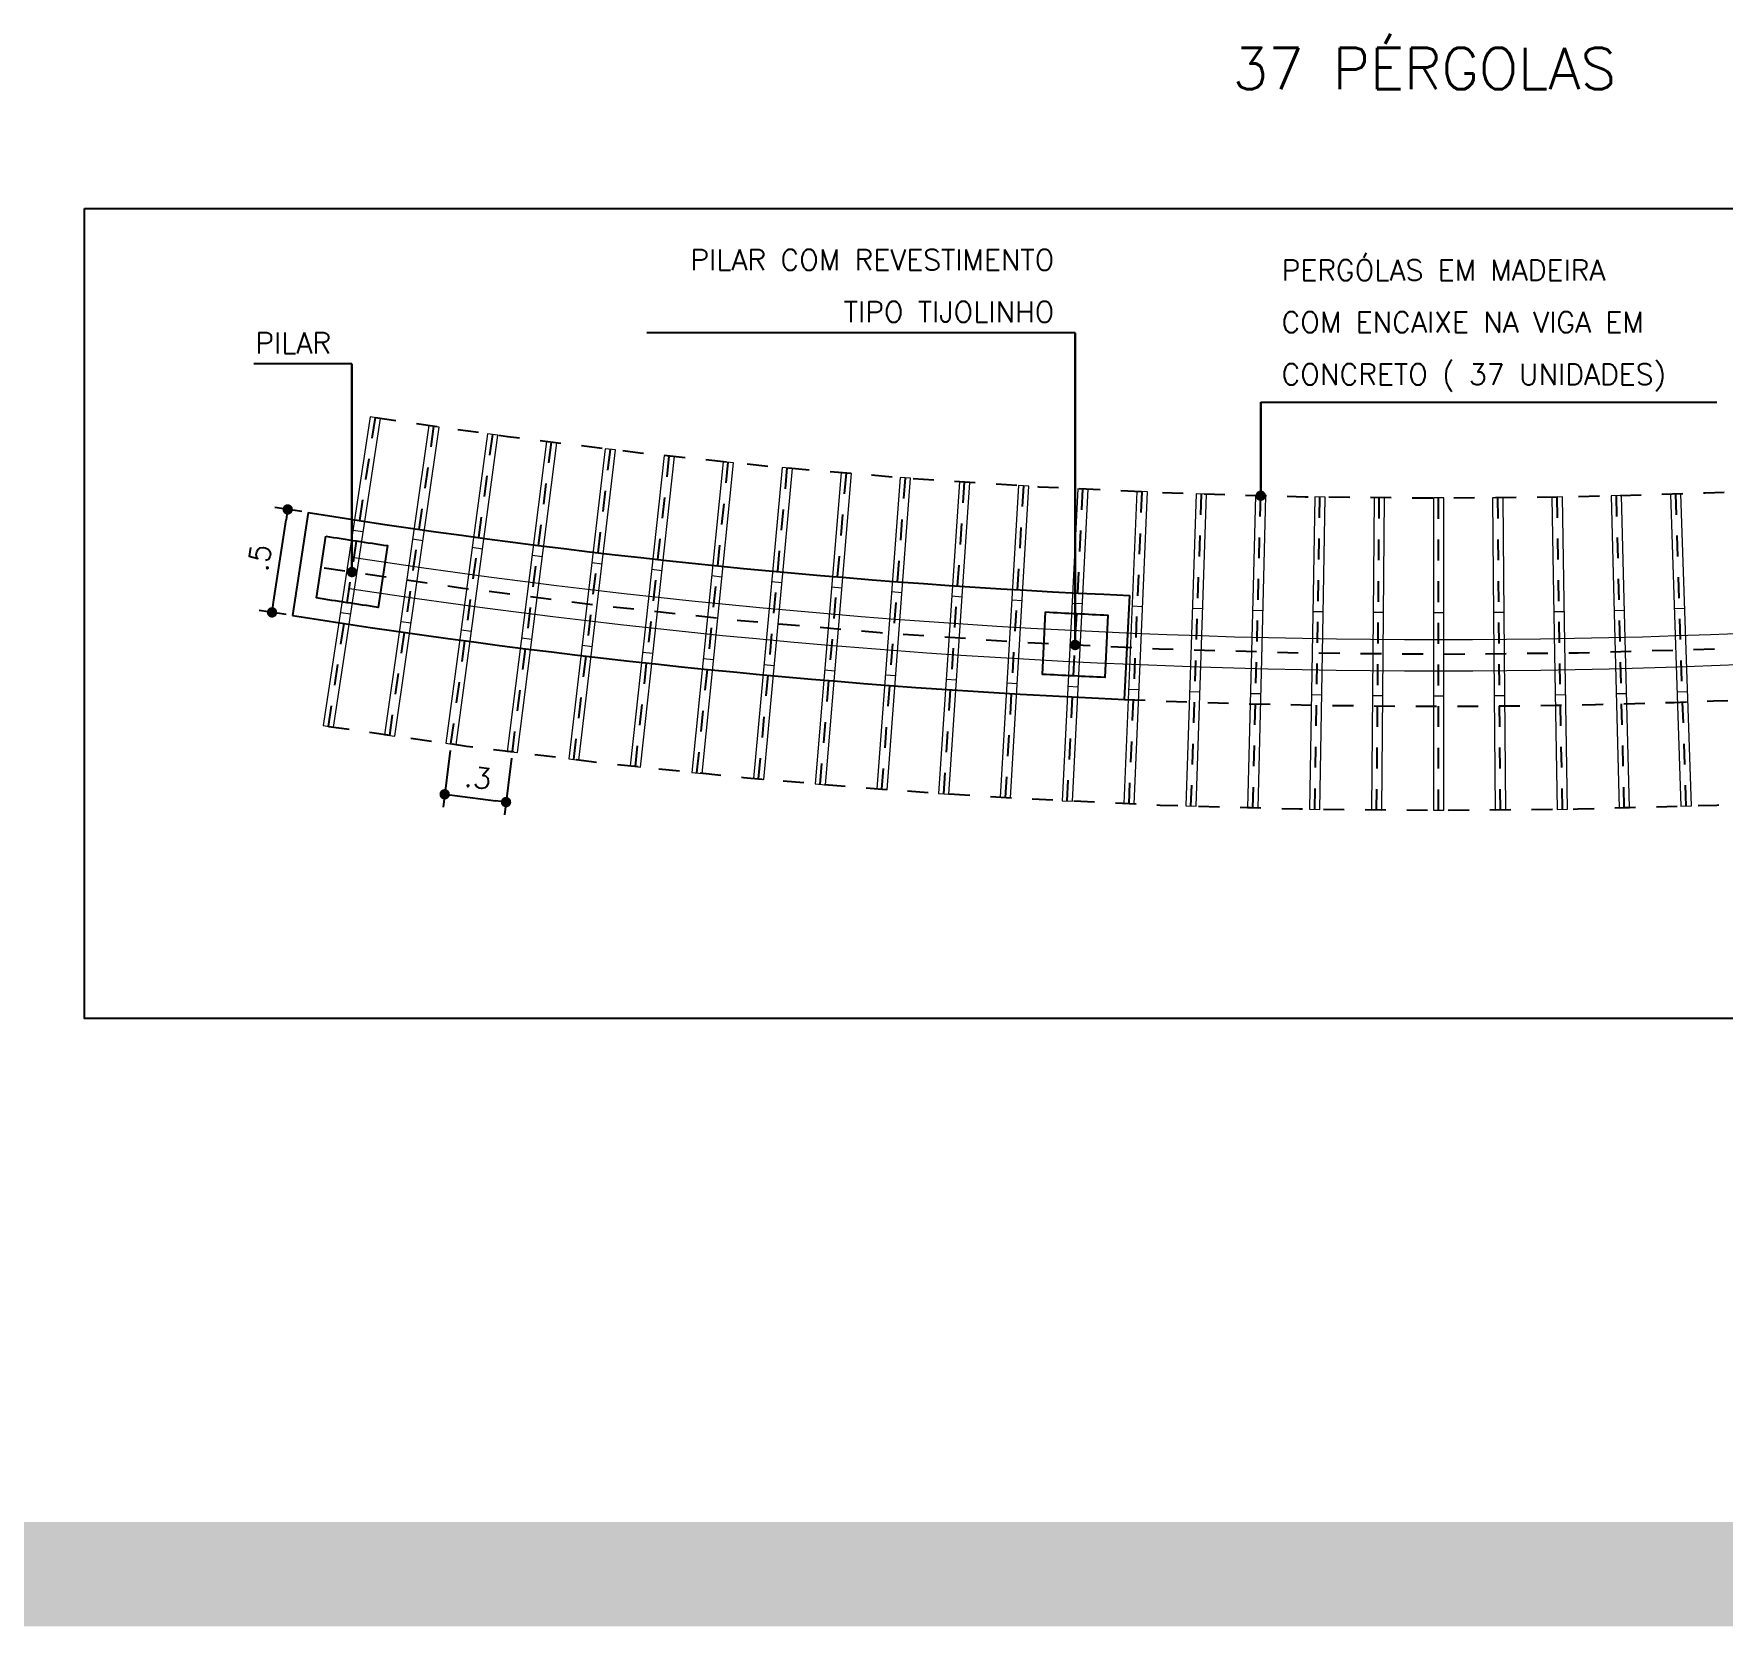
# Model space of a CAD drawing. Extents: x 387222 to 388513, y 9633222 to 9634061.
# Drawn here: x 387640.87 to 387648.98, y 9633434.06 to 9633441.71 of the extents above; entities that cross this region are included whole.
import ezdxf

# ---------------------------------------------------------------- set-up
doc = ezdxf.new("R2010")
doc.units = 0
doc.header["$LTSCALE"] = 0.049213
doc.header["$PDSIZE"] = -2.5
doc.linetypes.add('DASHDOT', pattern=[1, 0.5, -0.25, 0, -0.25])
doc.layers.get('Defpoints').update_dxf_attribs({"color": 8})
for name, color, linetype in [('AI-Cotas', 12, 'Continuous'), ('BANCO', 2, 'Continuous'), ('EIXO', 253, 'DASHDOT'), ('HACH', 8, 'Continuous'), ('P6', 4, 'Continuous')]:
    doc.layers.add(name, color=color, linetype=linetype)
doc.layers.add('CARAMANCHÃO', color=2, linetype='Continuous', lineweight=13)
doc.layers.add('VIGA', color=6, linetype='Continuous', lineweight=13)
doc.styles.add('RS50', font='romans.shx', dxfattribs={"height": 0.1})
doc.dimstyles.new('Cota 50', dxfattribs={"dimscale": 0.05, "dimtxt": 0.1, "dimasz": 1, "dimexe": 1.25, "dimexo": 0.625, "dimgap": 1, "dimtad": 1, "dimzin": 4, "dimdsep": 46, "dimtxsty": 'RS50', "dimblk": 'DOT', "dimcen": 0.1, "dimclrd": 12, "dimclre": 12, "dimclrt": 2, "dimadec": 0, "dimazin": 0, "dimtfac": 1, "dimtix": 1, "dimtmove": 0, "dimatfit": 3, "dimldrblk": 'DOT', "dimfxl": 1.25, "dimarcsym": 0})

# ---------------------------------------------------------------- blocks, each defined once
blk = doc.blocks.new('_Dot')
at = {"color": 0, "linetype": 'ByBlock', "lineweight": -2}
blk.add_line((-0.5, 0), (-1, 0), dxfattribs=at)
at = {"color": 0, "linetype": 'ByBlock', "const_width": 0.5}
blk.add_lwpolyline([(-0.25, 0, 1), (0.25, 0, 1)], format="xyb", close=True, dxfattribs=at)
blk = doc.blocks.new('*D271')
at = {"layer": 'AI-Cotas', "color": 12, "lineweight": -2, "transparency": 16777216}
for p, q in [((387642.1557, 9633439.4127), (387642.026, 9633439.4325)), ((387642.0202, 9633438.9782), (387642.0802, 9633439.3736)), ((387642.0806, 9633438.9184), (387641.9509, 9633438.9381))]:
    blk.add_line(p, q, dxfattribs=at)
at = {"layer": 'Defpoints', "color": 0, "transparency": 16777216}
for p in [(387642.0878, 9633439.4231), (387642.1866, 9633439.408), (387642.1115, 9633438.9137)]:
    blk.add_point(p, dxfattribs=at)
at = {"layer": 'AI-Cotas', "color": 12, "lineweight": -2, "transparency": 16777216, "xscale": 0.05, "yscale": 0.05, "zscale": 0.05}
for p, rotation in [((387642.0878, 9633439.4231), 81.35999984027325), ((387642.0126, 9633438.9287), 261.3599998402732)]:
    blk.add_blockref('_Dot', p, dxfattribs=dict(at, rotation=rotation))
at = {"layer": 'AI-Cotas', "color": 2, "transparency": 16777216, "insert": (387641.9513, 9633439.1909), "char_height": 0.1, "attachment_point": 5, "rotation": 81.36, "style": 'RS50'}
blk.add_mtext('.5', dxfattribs=at)
blk = doc.blocks.new('*D541')
at = {"layer": 'AI-Cotas', "color": 12, "lineweight": -2, "transparency": 16777216}
for p, q in [((387642.8683, 9633438.2655), (387642.8338, 9633437.9927)), ((387643.1633, 9633438.2282), (387643.1289, 9633437.9554)), ((387642.8913, 9633438.0484), (387643.0871, 9633438.0237))]:
    blk.add_line(p, q, dxfattribs=at)
at = {"layer": 'Defpoints', "color": 0, "transparency": 16777216}
for p in [(387642.8722, 9633438.2965), (387643.1673, 9633438.2592), (387643.1367, 9633438.0174)]:
    blk.add_point(p, dxfattribs=at)
at = {"layer": 'AI-Cotas', "color": 12, "lineweight": -2, "transparency": 16777216, "xscale": 0.05, "yscale": 0.05, "zscale": 0.05}
for p, rotation in [((387642.8417, 9633438.0547), 172.8000000531191), ((387643.1367, 9633438.0174), 352.8000000531191)]:
    blk.add_blockref('_Dot', p, dxfattribs=dict(at, rotation=rotation))
at = {"layer": 'AI-Cotas', "color": 2, "transparency": 16777216, "insert": (387643.0017, 9633438.1353), "char_height": 0.1, "attachment_point": 5, "rotation": 352.8, "style": 'RS50'}
blk.add_mtext('.3', dxfattribs=at)

msp = doc.modelspace()

# ---------------------------------------------------------------- hatches: boundary and pattern name
at = {"layer": 'HACH'}
h = msp.add_hatch(dxfattribs=at)
h.set_pattern_fill('AR-PARQ1', color=256, scale=0.001, angle=45)
h.set_pattern_definition([(135, (0, 6.30768), (-0.431052293811, 3e-17), [0.3048, -0.3048]), (135, (0.03592, 6.3436), (-0.431052293811, 3e-17), [0.3048, -0.3048]), (135, (0.07184, 6.37952), (-0.431052293811, 3e-17), [0.3048, -0.3048]), (135, (0.10776, 6.41544), (-0.431052293811, 3e-17), [0.3048, -0.3048]), (135, (0.14368, 6.45136), (-0.431052293811, 3e-17), [0.3048, -0.3048]), (135, (0.1796, 6.48728), (-0.431052293811, 3e-17), [0.3048, -0.3048]), (135, (0.21553, 6.5232), (-0.431052293811, 3e-17), [0.3048, -0.3048]), (45, (-0.21553, 6.5232), (0.431052293811, -3e-17), [0.3048, -0.3048]), (45, (-0.25145, 6.55912), (0.431052293811, -3e-17), [0.3048, -0.3048]), (45, (-0.28737, 6.59504), (0.431052293811, -3e-17), [0.3048, -0.3048]), (45, (-0.3233, 6.63097), (0.431052293811, -3e-17), [0.3048, -0.3048]), (45, (-0.3592, 6.6669), (0.431052293811, -3e-17), [0.3048, -0.3048]), (45, (-0.39513, 6.7028), (0.431052293811, -3e-17), [0.3048, -0.3048]), (45, (-0.43105, 6.73873), (0.431052293811, -3e-17), [0.3048, -0.3048])])
h.paths.add_polyline_path([(387656.6214, 9633434.0591), (387656.6214, 9633434.5591), (387638.6114, 9633434.5591), (387638.6114, 9633434.0591)])

# ---------------------------------------------------------------- linework, layer by layer
at = {"layer": 'AI-Cotas'}
for points in [[(387645.8705, 9633440.272), (387645.8705, 9633438.772)], [(387642.3962, 9633440.1224), (387642.3962, 9633439.1224)], [(387646.762, 9633439.9388), (387646.762, 9633439.4888)]]:
    msp.add_lwpolyline(points, dxfattribs=at)
at = {"layer": 'BANCO'}
for points in [[(387642.1866, 9633439.408), (387642.1114, 9633438.9131)], [(387646.1076, 9633438.5106), (387646.1327, 9633439.01)]]:
    msp.add_lwpolyline(points, dxfattribs=at)
for radius, start, end in [(34.5, 260.94481, 267.53519), (35, 260.95074, 267.52926)]:
    msp.add_arc((387647.6164, 9633473.4781), radius, start, end, dxfattribs=at)
at = {"layer": 'CARAMANCHÃO'}
for points in [[(387642.3081, 9633438.3772), (387642.5335, 9633439.8602), (387642.484, 9633439.8677), (387642.2587, 9633438.3847), (387642.3081, 9633438.3772)], [(387642.6024, 9633438.3339), (387642.8153, 9633439.8188), (387642.7658, 9633439.8259), (387642.5529, 9633438.341), (387642.6024, 9633438.334)], [(387642.897, 9633438.2932), (387643.0974, 9633439.7797), (387643.0479, 9633439.7864), (387642.8474, 9633438.2999), (387642.897, 9633438.2932)], [(387643.1919, 9633438.2549), (387643.3799, 9633439.743), (387643.3303, 9633439.7493), (387643.1423, 9633438.2611), (387643.1919, 9633438.2549)], [(387643.4871, 9633438.219), (387643.6627, 9633439.7087), (387643.613, 9633439.7146), (387643.4375, 9633438.2249), (387643.4871, 9633438.219)], [(387643.7827, 9633438.1857), (387643.9457, 9633439.6768), (387643.896, 9633439.6822), (387643.733, 9633438.1911), (387643.7827, 9633438.1857)], [(387644.0785, 9633438.1548), (387644.229, 9633439.6472), (387644.1793, 9633439.6522), (387644.0287, 9633438.1598), (387644.0785, 9633438.1548)], [(387644.3745, 9633438.1264), (387644.5125, 9633439.62), (387644.4628, 9633439.6246), (387644.3247, 9633438.131), (387644.3745, 9633438.1264)], [(387644.6708, 9633438.1005), (387644.7963, 9633439.5952), (387644.7465, 9633439.5994), (387644.621, 9633438.1047), (387644.6708, 9633438.1005)], [(387644.9673, 9633438.077), (387645.0803, 9633439.5728), (387645.0304, 9633439.5766), (387644.9174, 9633438.0808), (387644.9673, 9633438.0771)], [(387645.2639, 9633438.0561), (387645.3644, 9633439.5527), (387645.3145, 9633439.5561), (387645.214, 9633438.0594), (387645.2639, 9633438.0561)], [(387645.5608, 9633438.0376), (387645.6487, 9633439.5351), (387645.5988, 9633439.538), (387645.5108, 9633438.0406), (387645.5608, 9633438.0376)], [(387645.8577, 9633438.0217), (387645.9331, 9633439.5198), (387645.8832, 9633439.5223), (387645.8078, 9633438.0242), (387645.8577, 9633438.0217)], [(387646.1548, 9633438.0082), (387646.2176, 9633439.5068), (387646.1677, 9633439.5089), (387646.1049, 9633438.0103), (387646.1548, 9633438.0082)], [(387646.452, 9633437.9972), (387646.5023, 9633439.4963), (387646.4523, 9633439.498), (387646.4021, 9633437.9988), (387646.452, 9633437.9972)], [(387646.7493, 9633437.9887), (387646.787, 9633439.4882), (387646.737, 9633439.4894), (387646.6993, 9633437.9899), (387646.7493, 9633437.9887)], [(387647.0466, 9633437.9826), (387647.0718, 9633439.4824), (387647.0218, 9633439.4833), (387646.9967, 9633437.9835), (387647.0466, 9633437.9826)], [(387647.344, 9633437.9791), (387647.3566, 9633439.4791), (387647.3066, 9633439.4795), (387647.294, 9633437.9795), (387647.344, 9633437.9791)], [(387647.6414, 9633437.9781), (387647.6414, 9633439.4781), (387647.5914, 9633439.4781), (387647.5914, 9633437.9781), (387647.6414, 9633437.9781)], [(387647.9388, 9633437.9795), (387647.9263, 9633439.4795), (387647.8763, 9633439.4791), (387647.8888, 9633437.9791), (387647.9388, 9633437.9795)], [(387648.2362, 9633437.9835), (387648.2111, 9633439.4833), (387648.1611, 9633439.4824), (387648.1862, 9633437.9826), (387648.2362, 9633437.9835)], [(387648.5335, 9633437.9899), (387648.4958, 9633439.4894), (387648.4459, 9633439.4882), (387648.4836, 9633437.9887), (387648.5335, 9633437.9899)], [(387648.8308, 9633437.9988), (387648.7806, 9633439.498), (387648.7306, 9633439.4963), (387648.7808, 9633437.9972), (387648.8308, 9633437.9988)], [(387642.4014, 9633439.3239), (387642.4509, 9633439.3164)], [(387642.6877, 9633439.2814), (387642.7372, 9633439.2743)], [(387642.9744, 9633439.2413), (387643.0239, 9633439.2346)], [(387643.2614, 9633439.2036), (387643.311, 9633439.1974)], [(387643.5487, 9633439.1684), (387643.5983, 9633439.1625)], [(387643.8362, 9633439.1355), (387643.8859, 9633439.1301)], [(387644.1241, 9633439.105), (387644.1738, 9633439.1)], [(387644.4121, 9633439.077), (387644.4619, 9633439.0724)], [(387644.7005, 9633439.0513), (387644.7503, 9633439.0472)], [(387644.989, 9633439.0281), (387645.0388, 9633439.0243)], [(387645.2777, 9633439.0073), (387645.3275, 9633439.004)], [(387645.5665, 9633438.9889), (387645.6164, 9633438.986)], [(387645.8555, 9633438.973), (387645.9055, 9633438.9705)], [(387646.1447, 9633438.9594), (387646.1946, 9633438.9573)], [(387646.4339, 9633438.9483), (387646.4839, 9633438.9466)], [(387646.7232, 9633438.9396), (387646.7732, 9633438.9384)], [(387648.4597, 9633438.9384), (387648.5097, 9633438.9396)], [(387648.749, 9633438.9466), (387648.799, 9633438.9483)], [(387642.3412, 9633438.9285), (387642.3907, 9633438.921)], [(387642.6309, 9633438.8855), (387642.6804, 9633438.8784)], [(387647.0126, 9633438.9333), (387647.0626, 9633438.9325)], [(387647.302, 9633438.9295), (387647.352, 9633438.9291)], [(387647.5914, 9633438.9281), (387647.6414, 9633438.9281)], [(387647.8809, 9633438.9291), (387647.9309, 9633438.9295)], [(387648.1703, 9633438.9325), (387648.2203, 9633438.9333)], [(387642.9208, 9633438.8449), (387642.9704, 9633438.8383)], [(387643.2111, 9633438.8068), (387643.2607, 9633438.8006)], [(387643.5018, 9633438.7711), (387643.5514, 9633438.7653)], [(387643.7927, 9633438.7379), (387643.8424, 9633438.7324)], [(387644.0838, 9633438.7071), (387644.1336, 9633438.702)], [(387644.3752, 9633438.6787), (387644.425, 9633438.6741)], [(387644.6669, 9633438.6527), (387644.7167, 9633438.6486)], [(387644.9587, 9633438.6293), (387645.0086, 9633438.6255)], [(387645.2508, 9633438.6082), (387645.3007, 9633438.6049)], [(387645.543, 9633438.5896), (387645.5929, 9633438.5867)], [(387645.8353, 9633438.5735), (387645.8853, 9633438.571)], [(387646.1278, 9633438.5598), (387646.1778, 9633438.5577)], [(387646.4204, 9633438.5485), (387646.4704, 9633438.5469)], [(387646.713, 9633438.5397), (387646.763, 9633438.5385)], [(387647.0058, 9633438.5334), (387647.0558, 9633438.5326)], [(387647.2985, 9633438.5295), (387647.3485, 9633438.5291)], [(387647.8841, 9633438.5291), (387647.9341, 9633438.5295)], [(387648.1769, 9633438.5326), (387648.2269, 9633438.5334)], [(387648.4696, 9633438.5385), (387648.5196, 9633438.5397)], [(387648.7623, 9633438.5469), (387648.8123, 9633438.5485)], [(387647.5913, 9633438.5281), (387647.6413, 9633438.5281)]]:
    msp.add_lwpolyline(points, dxfattribs=at)
at = {"layer": 'Defpoints'}
msp.add_lwpolyline([(387641.1115, 9633440.8677), (387654.1214, 9633440.8677), (387654.1214, 9633436.9781), (387641.1115, 9633436.9781)], close=True, dxfattribs=at)
at = {"layer": 'EIXO'}
for points in [[(387642.2834, 9633438.3809), (387642.5088, 9633439.8639)], [(387642.5776, 9633438.3375), (387642.7905, 9633439.8223)], [(387642.8722, 9633438.2965), (387643.0727, 9633439.7831)], [(387643.1671, 9633438.258), (387643.3551, 9633439.7462)], [(387643.4623, 9633438.222), (387643.6378, 9633439.7117)], [(387643.7578, 9633438.1884), (387643.9209, 9633439.6795)], [(387644.0536, 9633438.1573), (387644.2041, 9633439.6497)], [(387644.3496, 9633438.1287), (387644.4877, 9633439.6223)], [(387644.6459, 9633438.1026), (387644.7714, 9633439.5973)], [(387644.9423, 9633438.0789), (387645.0553, 9633439.5747)], [(387645.239, 9633438.0578), (387645.3394, 9633439.5544)], [(387645.5358, 9633438.0391), (387645.6237, 9633439.5365)], [(387645.8328, 9633438.0229), (387645.9081, 9633439.521)], [(387646.1298, 9633438.0092), (387646.1927, 9633439.5079)], [(387646.427, 9633437.998), (387646.4773, 9633439.4972)], [(387646.7243, 9633437.9893), (387646.762, 9633439.4888)], [(387647.0217, 9633437.9831), (387647.0468, 9633439.4828)], [(387647.319, 9633437.9793), (387647.3316, 9633439.4793)], [(387647.6164, 9633437.9781), (387647.6164, 9633439.4781)], [(387647.9138, 9633437.9793), (387647.9013, 9633439.4793)], [(387648.2112, 9633437.9831), (387648.1861, 9633439.4828)], [(387648.5086, 9633437.9893), (387648.4709, 9633439.4888)], [(387648.8058, 9633437.998), (387648.7556, 9633439.4972)]]:
    msp.add_lwpolyline(points, dxfattribs=at)
for radius, start, end in [(34, 261.36, 278.64), (34.75, 261.13846, 278.86154), (35, 267.52926, 272.47074), (35.5, 261.36, 278.64)]:
    msp.add_arc((387647.6164, 9633473.4781), radius, start, end, dxfattribs=at)
at = {"layer": 'P6'}
for points in [[(387642.2705, 9633439.2945, 0.002168), (387642.5671, 9633439.2494), (387642.522, 9633438.9528, -0.002149), (387642.2254, 9633438.9979)], [(387645.7282, 9633438.9305, 0.002168), (387646.0279, 9633438.9155), (387646.0128, 9633438.6158, -0.002149), (387645.7132, 9633438.6309)]]:
    msp.add_lwpolyline(points, format="xyb", close=True, dxfattribs=at)
at = {"layer": 'VIGA'}
for radius in [34.68, 34.83]:
    msp.add_arc((387647.6164, 9633473.4781), radius, 261.36, 278.64, dxfattribs=at)

# ---------------------------------------------------------------- texts
at = {"layer": 'AI-Cotas', "color": 3, "insert": (387646.6271, 9633441.4409), "char_height": 0.2, "attachment_point": 7, "style": 'RS50'}
msp.add_mtext('\\pxsm1.5;37 PÉRGOLAS', dxfattribs=at)
at = {"layer": 'AI-Cotas', "char_height": 0.1, "style": 'RS50'}
for s, insert, attachment_point in [('\\pxsm1.5;PILAR COM REVESTIMENTO\\PTIPO TIJOLINHO', (387645.7705, 9633440.322), 9), ('\\pxsm1.5;PERGÓLAS EM MADEIRA \\PCOM ENCAIXE NA VIGA EM\\PCONCRETO ( 37 UNIDADES) ', (387646.862, 9633439.9888), 7), ('\\pxsm1.5;PILAR', (387642.2962, 9633440.1724), 9)]:
    msp.add_mtext(s, dxfattribs=dict(at, insert=insert, attachment_point=attachment_point))

# ---------------------------------------------------------------- dimensions: what is measured, and where the dimension line sits
at = {"layer": 'AI-Cotas'}
for p1, p2, distance, picture, middle in [((387642.1115, 9633438.9137), (387642.1866, 9633439.408), 0.1, '*D271', (387641.9513, 9633439.1909)), ((387642.8722, 9633438.2965), (387643.1673, 9633438.2592), -0.2437, '*D541', (387643.0017, 9633438.1353))]:
    dim = msp.add_aligned_dim(p1=p1, p2=p2, distance=distance, dimstyle='Cota 50', override={"dimdec": 1}, dxfattribs=at)
    dim.commit()
    dim.dimension.update_dxf_attribs({"geometry": picture, "text_midpoint": middle})

# ---------------------------------------------------------------- leaders
at = {"layer": 'AI-Cotas', "annotation_type": 0, "has_hookline": 1}
for points, hookline_direction, text_width in [([(387645.8705, 9633438.772), (387645.8705, 9633440.272), (387645.8205, 9633440.272)], 1, 1.9571), ([(387642.3962, 9633439.1224), (387642.3962, 9633440.1224), (387642.3462, 9633440.1224)], 1, 0.3714), ([(387646.762, 9633439.4888), (387646.762, 9633439.9388), (387646.812, 9633439.9388)], 0, 2.0905)]:
    msp.add_leader(points, dimstyle='Cota 50', dxfattribs=dict(at, hookline_direction=hookline_direction, text_width=text_width))

doc.saveas('drawing.dxf')
